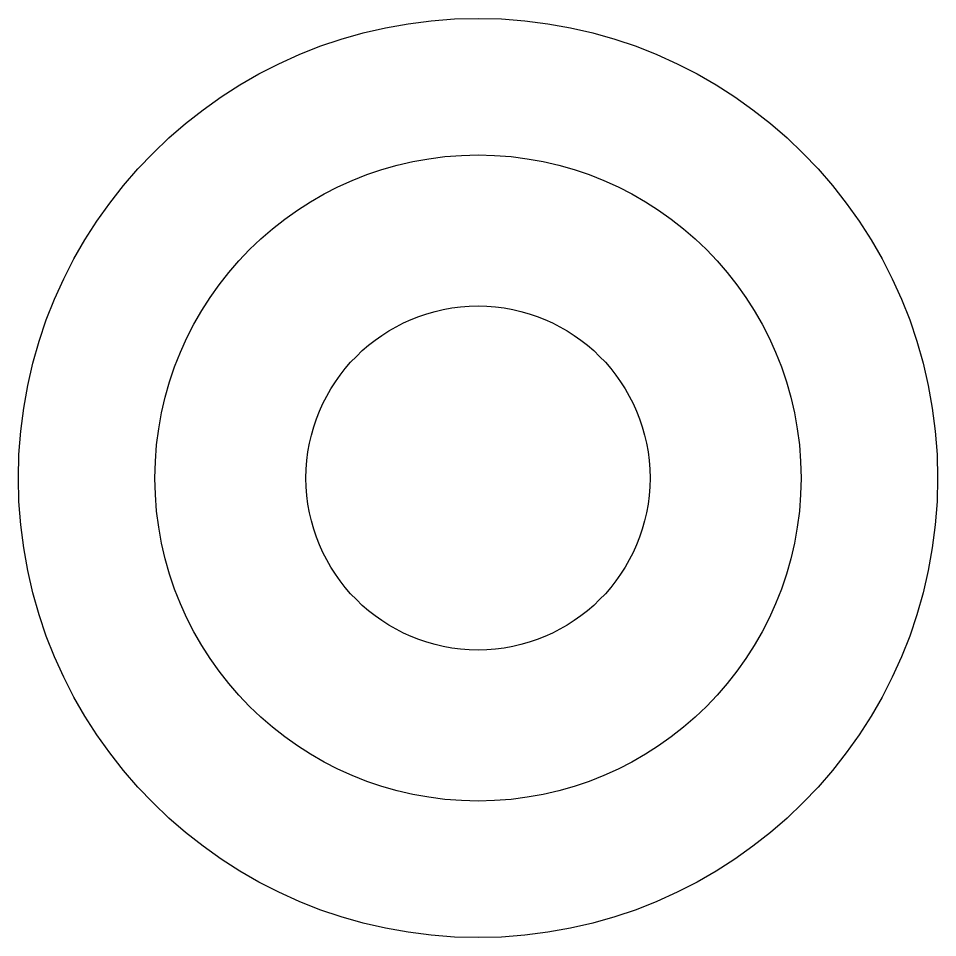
# Model space of a CAD drawing. Header units: millimetres. Extents: x -3.5 to 3.5, y 1.88 to 8.88.
import ezdxf

# ---------------------------------------------------------------- set-up
doc = ezdxf.new("R2010")
doc.units = ezdxf.units.MM
doc.layers.get('0').update_dxf_attribs({"linetype": 'CONTINUOUS'})

msp = doc.modelspace()

# ---------------------------------------------------------------- linework, layer by layer
for radius in [3.5, 2.46, 1.31]:
    msp.add_circle((0, 5.375), radius)

doc.saveas('drawing.dxf')
